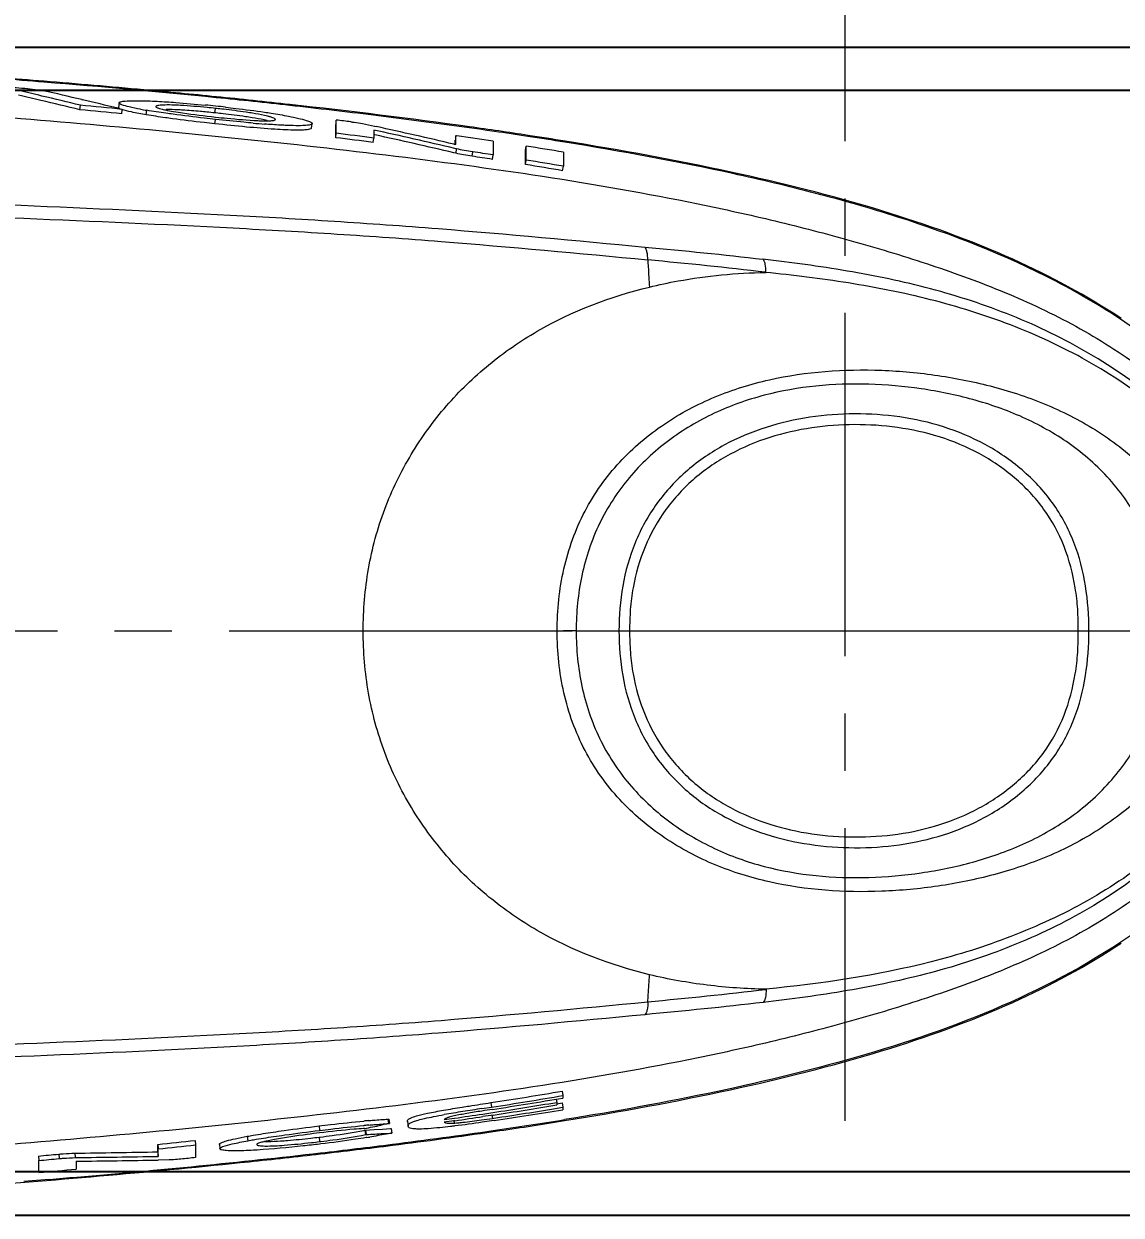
# Model space of a CAD drawing. Header units: millimetres. Extents: x 4086 to 8300, y 123 to 1549.
# Drawn here: x 7025.6 to 7086.5, y 587.5 to 653.6 of the extents above; entities that cross this region are included whole.
import ezdxf

# ---------------------------------------------------------------- set-up
doc = ezdxf.new("R2010")
doc.units = ezdxf.units.MM
doc.linetypes.add('CENTER2', pattern=[28.575, 19.05, -3.175, 3.175, -3.175])
doc.layers.add('中心线层', color=7, linetype='CENTER2', lineweight=0)
doc.layers.add('标注层', color=7, linetype='Continuous', lineweight=0)
doc.styles.add('思源黑', font='SourceHanSansCN-Normal.ttf')
doc.dimstyles.new('尺寸标注_1_4比例', dxfattribs={"dimtxt": 7, "dimasz": 6, "dimexe": 2, "dimexo": 1.5, "dimgap": 1, "dimtad": 1, "dimdec": 1, "dimlfac": 4, "dimdsep": 46, "dimtxsty": '思源黑', "dimcen": 0.09, "dimadec": 0, "dimazin": 0, "dimtp": 0.01, "dimtm": 0.01, "dimtfac": 1, "dimtdec": 1, "dimtofl": 0, "dimtmove": 0, "dimatfit": 3, "dimfxl": 1, "dimtolj": 1, "dimarcsym": 0})

# ---------------------------------------------------------------- blocks, each defined once
blk = doc.blocks.new('*D1332')
at = {"layer": 'Defpoints', "color": 0}
for p in [(6962.175, 649.876), (6962.175, 589.876), (7123.141, 589.876)]:
    blk.add_point(p, dxfattribs=at)
at = {"layer": '标注层', "color": 0, "lineweight": -2}
for p, q in [((6963.675, 649.876), (7125.141, 649.876)), ((7123.141, 643.876), (7123.141, 595.876)), ((6963.675, 589.876), (7125.141, 589.876))]:
    blk.add_line(p, q, dxfattribs=at)
at = {"layer": '标注层', "color": 0}
for points in [[(7124.141, 643.876), (7122.141, 643.876), (7123.141, 649.876)], [(7122.141, 595.876), (7124.141, 595.876), (7123.141, 589.876)]]:
    blk.add_solid(points, dxfattribs=at)
at = {"layer": '标注层', "color": 0, "insert": (7118.515, 619.876), "char_height": 7, "attachment_point": 5, "rotation": 90, "style": '思源黑'}
blk.add_mtext('\\A1;240', dxfattribs=at)
blk = doc.blocks.new('*D1333')
at = {"layer": 'Defpoints', "color": 0}
for p in [(6965.018, 652.262), (6964.983, 587.458), (7140.113, 587.458)]:
    blk.add_point(p, dxfattribs=at)
at = {"layer": '标注层', "color": 0, "lineweight": -2}
for p, q in [((6966.518, 652.262), (7142.113, 652.262)), ((7140.113, 646.262), (7140.113, 593.458)), ((6966.483, 587.458), (7142.113, 587.458))]:
    blk.add_line(p, q, dxfattribs=at)
at = {"layer": '标注层', "color": 0}
for points in [[(7141.113, 646.262), (7139.113, 646.262), (7140.113, 652.262)], [(7139.113, 593.458), (7141.113, 593.458), (7140.113, 587.458)]]:
    blk.add_solid(points, dxfattribs=at)
at = {"layer": '标注层', "color": 0, "insert": (7135.487, 619.86), "char_height": 7, "attachment_point": 5, "rotation": 90, "style": '思源黑'}
blk.add_mtext('\\A1;259.2', dxfattribs=at)

msp = doc.modelspace()

# ---------------------------------------------------------------- linework, layer by layer
at = {"layer": '中心线层'}
for p, q in [((7071.1752, 666.0868), (7071.1752, 592.6933)), ((6722.6752, 619.8762), (7107.6103, 619.8762))]:
    msp.add_line(p, q, dxfattribs=at)
at = {"layer": '标注层', "color": 7, "linetype": 'Continuous'}
for p, q in [((7026.4494, 649.5859), (7025.3417, 649.8455)), ((7026.62, 649.5455), (7026.4494, 649.5859)), ((7028.8266, 649.3463), (7028.86, 649.3384)), ((7030.8959, 649.1598), (7030.8719, 648.9114)), ((7030.8963, 649.1597), (7030.8976, 649.1668)), ((7028.7287, 648.7827), (7028.7522, 649.031)), ((7030.8252, 648.8663), (7030.8589, 648.8581)), ((7031.0474, 648.5577), (7031.0721, 648.806)), ((7032.4094, 648.5041), (7032.4345, 648.7523)), ((7032.9416, 648.9672), (7032.938, 648.9577)), ((7036.221, 648.6099), (7036.2473, 648.858)), ((7036.2727, 648.6045), (7036.221, 648.6099)), ((7036.2999, 648.8524), (7036.2473, 648.858)), ((7036.221, 648.004), (7036.2482, 648.2519)), ((7039.5724, 648.2404), (7039.5681, 648.2562)), ((7041.5823, 647.7634), (7041.6134, 648.0199)), ((7041.6122, 648.0145), (7041.6119, 648.011)), ((7041.6132, 648.0199), (7041.6122, 648.0145)), ((7042.9229, 647.234), (7042.9229, 647.9677)), ((7042.9539, 647.4815), (7042.953, 648.2152)), ((7044.4115, 648.0128), (7045.0729, 647.8697)), ((7045.0729, 647.8697), (7045.0941, 647.8651)), ((7045.0941, 647.8651), (7045.1661, 647.8494)), ((7042.9229, 647.234), (7042.9539, 647.4815)), ((7044.9956, 646.9686), (7045.028, 647.2159)), ((7045.0274, 647.6606), (7045.0278, 647.3638)), ((7045.0682, 647.3974), (7045.0278, 647.4063)), ((7045.0278, 647.3638), (7045.028, 647.2159)), ((7045.0895, 647.3927), (7045.0682, 647.3974)), ((7049.5441, 646.8591), (7049.5441, 647.1008)), ((7049.5789, 647.3477), (7049.6489, 647.3378)), ((7049.5796, 646.8508), (7049.5789, 647.3477)), ((7049.4697, 646.8766), (7049.4909, 646.8717)), ((7049.5967, 646.3668), (7049.4733, 646.396)), ((7049.4909, 646.8717), (7049.5796, 646.8508)), ((7049.6325, 646.6136), (7049.5298, 646.6379)), ((7049.5967, 646.3668), (7049.6325, 646.6136)), ((7050.4907, 646.2034), (7050.5274, 646.45)), ((7051.6532, 647.047), (7051.6543, 646.2799)), ((7053.4574, 646.5192), (7053.4959, 646.7655)), ((7053.4574, 645.7439), (7053.4574, 646.5192)), ((7053.497, 645.9901), (7053.4959, 646.7655)), ((7055.5559, 646.4344), (7055.5567, 645.9066)), ((7051.6165, 646.0334), (7051.6543, 646.2799)), ((7053.4574, 645.744), (7053.497, 645.9901)), ((7055.5567, 645.9066), (7055.5571, 645.6486)), ((7055.5152, 645.4028), (7055.5571, 645.6486)), ((7044.4457, 619.872), (7055.2156, 619.8736)), ((7055.2153, 619.8736), (7055.559, 619.8738)), ((7056.2691, 619.8739), (7055.559, 619.8735)), ((7056.2693, 619.8739), (7088.9963, 619.8791)), ((7055.4883, 594.3386), (7055.5303, 594.0929)), ((7051.5366, 593.6997), (7051.5744, 593.4532)), ((7055.1599, 593.8945), (7055.1896, 593.7167)), ((7055.1896, 593.7167), (7055.1896, 593.6195)), ((7055.1896, 593.6195), (7055.1896, 593.5707)), ((7055.2017, 593.6428), (7055.4883, 593.6903)), ((7055.4883, 593.6903), (7055.5292, 593.4444)), ((7055.5303, 594.0929), (7055.5303, 594.002)), ((7055.5303, 594.002), (7055.5303, 593.9563)), ((7051.0355, 593.3706), (7051.5744, 593.4533)), ((7051.0871, 593.0689), (7051.6474, 593.1532)), ((7051.5266, 592.9922), (7051.089, 592.9268)), ((7051.6685, 593.0136), (7051.5266, 592.9922)), ((7051.5936, 593.0039), (7051.62, 592.8275)), ((7055.2187, 593.3929), (7055.5293, 593.4444)), ((7055.5292, 593.4444), (7055.5292, 593.3528)), ((7055.5292, 593.3528), (7055.5292, 593.3069)), ((7041.9936, 592.4075), (7042.0241, 592.16)), ((7044.4652, 592.4281), (7044.509, 592.4322)), ((7044.5111, 592.2644), (7044.4658, 592.2617)), ((7044.5831, 592.1806), (7045.0515, 592.2068)), ((7045.0515, 592.2068), (7045.5234, 592.2337)), ((7045.8708, 592.5354), (7045.4415, 592.4491)), ((7045.5234, 592.2337), (7045.9701, 592.2595)), ((7045.8205, 592.7857), (7045.8678, 592.7886)), ((7045.8205, 592.7857), (7045.8535, 592.5385)), ((7045.8535, 592.5385), (7045.9007, 592.5414)), ((7045.8678, 592.7886), (7045.9007, 592.5414)), ((7045.9007, 592.5414), (7045.8708, 592.5354)), ((7045.9701, 592.2595), (7045.9989, 592.2612)), ((7045.9989, 592.2612), (7046.0312, 592.0139)), ((7046.899, 592.6278), (7046.9012, 592.6467)), ((7046.9012, 592.6467), (7046.9012, 592.6657)), ((7046.9012, 592.6657), (7046.9062, 592.6287)), ((7046.9012, 592.6467), (7046.9346, 592.3995)), ((7046.9062, 592.6287), (7046.9346, 592.4186)), ((7046.9323, 592.3805), (7046.9345, 592.3995)), ((7046.9346, 592.3995), (7046.9346, 592.4186)), ((7049.4754, 592.6917), (7048.9412, 592.6158)), ((7048.9414, 592.7566), (7049.5115, 592.838)), ((7049.4749, 592.6931), (7049.4929, 592.5665)), ((7049.5314, 592.6997), (7049.4754, 592.6917)), ((7049.5337, 592.4059), (7049.5033, 592.4022)), ((7051.7145, 592.7073), (7051.5733, 592.6862)), ((7051.62, 592.8275), (7051.695, 592.8388)), ((7035.1146, 591.6018), (7035.1412, 591.3538)), ((7038.0125, 591.8333), (7038.0405, 591.5854)), ((7041.9936, 591.7849), (7042.054, 591.7922)), ((7041.9936, 591.7849), (7042.0233, 591.5373)), ((7042.0233, 591.5373), (7042.0862, 591.5449)), ((7044.5367, 592.1714), (7044.5831, 592.1806)), ((7044.5367, 592.1714), (7044.5681, 591.9241)), ((7044.5681, 591.9241), (7044.6145, 591.9332)), ((7044.5831, 592.1806), (7044.6145, 591.9332)), ((7044.6506, 591.7646), (7044.6118, 591.7583)), ((7045.5555, 591.9863), (7046.0312, 592.0139)), ((7046.0312, 592.0139), (7045.9848, 592.0046)), ((7051.6531, 592.0928), (7052.0284, 592.1475)), ((7028.441, 590.8992), (7028.4645, 590.6508)), ((7033.0419, 591.3836), (7033.0675, 591.1354)), ((7033.0419, 590.9676), (7033.0419, 591.3835)), ((7033.0419, 590.9676), (7033.0669, 590.7194)), ((7033.0669, 590.7194), (7033.0675, 591.1354)), ((7035.1412, 591.3538), (7035.1401, 590.6514)), ((7036.4684, 591.3973), (7036.4955, 591.134)), ((7036.4963, 591.1441), (7036.4954, 591.1492)), ((7036.496, 591.134), (7036.4963, 591.1441)), ((7038.5397, 591.3747), (7038.5409, 591.37)), ((7042.1026, 591.4094), (7042.0231, 591.4)), ((7026.4212, 590.7401), (7026.4438, 590.4916)), ((7026.4426, 589.83), (7026.4438, 590.4916)), ((7027.547, 590.8436), (7027.5701, 590.5952)), ((7028.4645, 590.6508), (7028.5141, 590.6515)), ((7028.5168, 590.452), (7028.516, 590.0127)), ((7033.6822, 590.5245), (7033.07, 590.5149)), ((7027.0216, 589.4446), (7025.6113, 589.3314))]:
    msp.add_line(p, q, dxfattribs=at)
for centre, radius, start, end in [((6981.0407, 84.1765), 567.9806, 85.386081, 85.879847), ((6981.432, 87.2005), 564.9828, 85.400907, 85.897565), ((6986.0984, 144.6441), 507.35, 84.77881, 85.406036), ((6964.0127, 375.4249), 281.485, 76.687787, 77.134084), ((6987.7273, 164.8336), 487.047, 84.277079, 85.40688), ((6990.1895, 189.3672), 462.4402, 84.277797, 84.779336), ((6963.1101, 381.7742), 274.953, 76.657254, 76.923107), ((6959.4184, 366.2843), 290.8767, 76.214908, 76.653823), ((6959.3987, 366.2429), 291.1684, 76.220237, 76.651864), ((6959.8393, 357.7288), 299.6665, 76.29736, 76.683791), ((7027.3612, 564.4595), 84.9941, 83.99891, 84.379326), ((6995.0315, 239.1496), 412.3732, 83.687472, 84.25723), ((6994.4117, 231.3167), 420.2788, 83.72098, 84.280332), ((6976.7223, 100.5773), 550.6667, 84.338373, 84.580767), ((6976.7228, 100.5821), 550.9113, 84.338371, 84.580768), ((7037.1734, 676.5501), 28.1989, 259.602713, 260.32535), ((7030.1732, 591.55), 57.3796, 83.949759, 84.411355), ((7030.1929, 591.7398), 57.4381, 83.94938, 84.410682), ((7027.2611, 563.4239), 86.0346, 83.626771, 84.004728), ((7030.3059, 592.6398), 56.2819, 83.511635, 83.91426), ((7030.3267, 592.8395), 56.3305, 83.51148, 83.913009), ((6998.8742, 273.815), 377.4954, 82.978791, 83.688663), ((7006.3184, 333.3503), 317.4966, 81.77598, 82.998813), ((7043.5095, 706.5161), 58.7014, 264.939347, 265.57154), ((6996.9478, 269.3186), 381.6794, 82.953906, 83.077105), ((6986.1193, 376.6242), 277.5782, 76.807367, 77.718113), ((6996.4305, 275.9423), 374.1912, 82.54273, 82.862687), ((6996.4316, 275.9511), 374.4317, 82.542718, 82.862683), ((6987.67, 384.7402), 269.1041, 76.710409, 77.693454), ((6987.7762, 385.1862), 268.3972, 76.710457, 77.670167), ((7009.6628, 364.6293), 285.5223, 81.543115, 81.949523), ((7013.8011, 385.8392), 264.4772, 81.349962, 81.7538), ((7017.4469, 409.7816), 240.2588, 80.853216, 81.350771), ((7017.6195, 411.3541), 238.7356, 80.83275, 81.333518), ((7011.0232, 380.9069), 268.4655, 81.295077, 81.538298), ((7017.6214, 416.9844), 232.5647, 80.612344, 81.126367), ((7011.0229, 380.9067), 268.2164, 81.295036, 81.538256), ((7018.7159, 429.8403), 218.6809, 80.312279, 80.858785), ((7018.7184, 429.8551), 218.9153, 80.312251, 80.858797), ((7016.0302, 825.8523), 234.8522, 278.695681, 279.672281), ((7016.0322, 825.8292), 235.0783, 278.696072, 279.67279), ((7017.2976, 819.0767), 228.3438, 278.645063, 279.638651), ((7015.3877, 832.5116), 242.0893, 278.614074, 279.462992), ((7016.4725, 826.8476), 236.4679, 278.559737, 279.423468), ((7059.3789, 532.9151), 61.0178, 99.359702, 99.84688), ((7065.2209, 497.6728), 96.741, 99.066131, 99.379041), ((7008.7855, 876.2391), 286.3124, 278.177671, 278.496342), ((7009.3692, 873.5959), 283.7529, 278.136948, 278.45479), ((7076.92, 424.2433), 171.0967, 98.70146, 99.060227), ((7069.3268, 477.0301), 117.6372, 98.656774, 98.951989), ((7015.1084, 836.9583), 246.846, 278.523575, 279.35152), ((7016.5607, 828.7834), 238.6792, 278.469604, 279.396552), ((7049.7564, 535.8196), 57.1045, 95.054383, 95.297448), ((7049.8034, 535.4281), 57.2494, 95.056255, 95.306286), ((6985.5988, 891.4775), 304.9576, 281.138554, 281.316771), ((7042.6044, 652.8933), 60.7386, 277.951673, 278.536037), ((7015.5683, 841.4995), 251.9458, 278.234732, 279.145332), ((7015.8829, 839.0533), 249.5375, 278.328577, 279.164445), ((6980.4678, 1100.5479), 511.8715, 275.895223, 276.128509), ((7034.5877, 653.4747), 62.1327, 276.425306, 276.845589), ((7034.6084, 653.2993), 62.2055, 276.425924, 276.845926), ((7040.6213, 612.2584), 20.465, 280.893121, 281.029885), ((7037.1655, 637.6785), 46.5201, 279.259128, 279.467367), ((7006.9486, 901.1796), 312.2451, 277.196632, 278.231592), ((7007.8651, 895.1374), 306.1918, 277.168497, 278.221956), ((7010.6439, 1942.6308), 1351.8488, 270.754323, 270.9493438), ((6991.6553, 1030.8154), 442.7837, 274.780248, 276.538954), ((6980.4673, 1100.5523), 512.1253, 275.89523, 276.128514), ((6999.9989, 955.5605), 367.0683, 276.582742, 277.209489), ((6999.9839, 957.9607), 369.5076, 276.542331, 277.165402), ((6985.0775, 1102.8165), 515.1303, 274.164602, 275.909005), ((6975.7249, 1148.059), 559.62, 275.197585, 275.313337), ((6975.7252, 1148.0554), 559.8659, 275.197584, 275.313337), ((7010.6434, 1940.8913), 1350.3581, 270.7582759, 270.9514736), ((7011.5335, 1984.9937), 1394.6451, 270.6977367, 270.8848117), ((6995.3428, 998.5989), 410.4099, 275.981377, 276.53964), ((6978.9941, 1139.9851), 552.1974, 274.929314, 275.145284), ((6983.3059, 1125.2577), 537.5935, 274.664296, 274.828211)]:
    msp.add_arc(centre, radius, start, end, dxfattribs=at)
for points, knots in [([(6966.1703, 650.3102), (6972.1066, 650.4605), (6983.9724, 650.4539), (7001.7219, 649.9002), (7016.4551, 649.0262), (7028.1869, 648.0958), (7036.9548, 647.2771), (7045.698, 646.3143), (7054.4036, 645.1502), (7061.607, 643.9008), (7067.3059, 642.6419), (7071.5365, 641.547), (7075.7157, 640.2882), (7079.825, 638.8111), (7083.7991, 636.9786), (7087.5274, 634.6675), (7090.9075, 631.836), (7093.7304, 628.4056), (7095.3572, 625.0277), (7096.0235, 622.1212), (7096.1311, 620.6273), (7096.1299, 619.881)], [0, 0, 0, 0, 0.1262068, 0.2521002, 0.3773816, 0.4398398, 0.5022154, 0.5645305, 0.6267737, 0.688861, 0.7198387, 0.7507905, 0.7817158, 0.8125741, 0.8435309, 0.8745478, 0.9055332, 0.9368415, 0.9683125, 0.9841393, 1, 1, 1, 1]), ([(7025.6616, 649.9731), (7025.8559, 649.9567), (7026.1992, 649.9161), (7026.5439, 649.8766), (7026.691, 649.8429)], [0, 0, 0, 0, 0.5637079, 1, 1, 1, 1]), ([(7031.0472, 649.0574), (7031.0073, 649.0724), (7030.9545, 649.0915), (7030.894, 649.14), (7030.8959, 649.1598)], [0, 0, 0, 0, 0.6823109, 1, 1, 1, 1]), ([(7030.8975, 649.173), (7030.8987, 649.1858), (7030.9307, 649.2133), (7031.0446, 649.2459), (7031.2928, 649.275), (7031.6991, 649.2879), (7032.023, 649.2865), (7032.2089, 649.2833)], [0, 0, 0, 0, 0.028914, 0.0815881, 0.2729965, 0.5818676, 1, 1, 1, 1]), ([(7032.0843, 648.8143), (7031.8722, 648.8533), (7031.5242, 648.9231), (7031.178, 649.0084), (7031.0472, 649.0574)], [0, 0, 0, 0, 0.6070144, 1, 1, 1, 1]), ([(7032.2089, 649.2833), (7032.3069, 649.2812), (7032.7487, 649.2684), (7033.1902, 649.2448), (7033.5335, 649.2229)], [0, 0, 0, 0, 0.2218425, 1, 1, 1, 1]), ([(7033.3307, 649.0442), (7033.2339, 649.0405), (7033.1089, 649.0323), (7032.9814, 649.0027), (7032.945, 648.9795), (7032.9416, 648.9672)], [0, 0, 0, 0, 0.7192033, 0.9052549, 1, 1, 1, 1]), ([(7035.7872, 648.9049), (7035.2959, 648.9529), (7034.4786, 649.0199), (7033.6573, 649.0569), (7033.3307, 649.0442)], [0, 0, 0, 0, 0.6016702, 1, 1, 1, 1]), ([(7033.5335, 649.2229), (7033.7042, 649.2121), (7034.4224, 649.1624), (7035.1395, 649.0987), (7035.6857, 649.045)], [0, 0, 0, 0, 0.2376433, 1, 1, 1, 1]), ([(7053.5928, 647.364), (7052.5122, 647.5287), (7048.1166, 648.1693), (7043.7065, 648.7078), (7040.3777, 649.0742)], [0, 0, 0, 0, 0.2460832, 1, 1, 1, 1]), ([(7030.9849, 648.8242), (7030.9547, 648.8369), (7030.9125, 648.8539), (7030.8703, 648.8952), (7030.8719, 648.9114)], [0, 0, 0, 0, 0.6682816, 1, 1, 1, 1]), ([(7032.4094, 648.5041), (7032.1327, 648.5513), (7031.679, 648.6361), (7031.2266, 648.7379), (7031.0553, 648.7975)], [0, 0, 0, 0, 0.6075332, 1, 1, 1, 1]), ([(7033.8591, 648.2884), (7033.7281, 648.3062), (7033.2441, 648.3732), (7032.761, 648.4459), (7032.4094, 648.5041)], [0, 0, 0, 0, 0.2705981, 1, 1, 1, 1]), ([(7033.8913, 648.5357), (7033.7597, 648.5535), (7033.2734, 648.6208), (7032.7878, 648.6938), (7032.4345, 648.7523)], [0, 0, 0, 0, 0.2706453, 1, 1, 1, 1]), ([(7032.9378, 648.9577), (7032.9366, 648.9459), (7032.969, 648.9158), (7033.0001, 648.9036), (7033.0227, 648.8943)], [0, 0, 0, 0, 0.3259392, 1, 1, 1, 1]), ([(7033.0227, 648.8943), (7033.0421, 648.8863), (7033.1504, 648.8476), (7033.2624, 648.8206), (7033.354, 648.7995)], [0, 0, 0, 0, 0.1821478, 1, 1, 1, 1]), ([(7033.354, 648.7995), (7033.3951, 648.79), (7033.5854, 648.7483), (7033.7769, 648.7125), (7033.9272, 648.686)], [0, 0, 0, 0, 0.2165798, 1, 1, 1, 1]), ([(7034.4251, 648.7663), (7034.3365, 648.7718), (7034.0331, 648.7887), (7033.7292, 648.8001), (7033.5141, 648.7998)], [0, 0, 0, 0, 0.2919413, 1, 1, 1, 1]), ([(7036.2482, 648.2519), (7036.046, 648.2736), (7035.2595, 648.3606), (7034.474, 648.4568), (7033.8913, 648.5357)], [0, 0, 0, 0, 0.2569673, 1, 1, 1, 1]), ([(7033.9272, 648.686), (7034.0927, 648.658), (7034.8638, 648.5377), (7035.6389, 648.4442), (7036.248, 648.3797)], [0, 0, 0, 0, 0.2151405, 1, 1, 1, 1]), ([(7035.7612, 648.6568), (7035.6434, 648.6683), (7035.1985, 648.7103), (7034.753, 648.7462), (7034.4251, 648.7663)], [0, 0, 0, 0, 0.2648208, 1, 1, 1, 1]), ([(7036.248, 648.3797), (7036.4624, 648.3558), (7037.2423, 648.2739), (7038.0241, 648.207), (7038.592, 648.1812)], [0, 0, 0, 0, 0.2751309, 1, 1, 1, 1]), ([(7038.2843, 648.343), (7038.1626, 648.363), (7037.6245, 648.4462), (7037.0842, 648.5135), (7036.6658, 648.5611)], [0, 0, 0, 0, 0.2265717, 1, 1, 1, 1]), ([(7038.3115, 648.591), (7038.1897, 648.6109), (7037.6514, 648.6942), (7037.1108, 648.7615), (7036.6923, 648.8092)], [0, 0, 0, 0, 0.2265898, 1, 1, 1, 1]), ([(7036.8113, 648.9267), (7036.9977, 648.9059), (7037.7188, 648.8228), (7038.4388, 648.7292), (7038.9713, 648.6503)], [0, 0, 0, 0, 0.2583917, 1, 1, 1, 1]), ([(7039.1391, 648.4288), (7039.085, 648.4423), (7038.811, 648.5056), (7038.5339, 648.5546), (7038.3115, 648.591)], [0, 0, 0, 0, 0.1984402, 1, 1, 1, 1]), ([(7038.9713, 648.6503), (7039.0937, 648.6322), (7039.5389, 648.5642), (7039.9831, 648.4892), (7040.3038, 648.4269)], [0, 0, 0, 0, 0.2746666, 1, 1, 1, 1]), ([(7039.5681, 648.2562), (7039.5616, 648.2741), (7039.5146, 648.3061), (7039.4278, 648.3447), (7039.2962, 648.3879), (7039.1958, 648.4147), (7039.1391, 648.4288)], [0, 0, 0, 0, 0.1220348, 0.3323382, 0.625571, 1, 1, 1, 1]), ([(7040.3038, 648.4269), (7040.4921, 648.3897), (7040.8215, 648.3198), (7041.2325, 648.2159), (7041.4799, 648.1296), (7041.5893, 648.0692), (7041.615, 648.0334), (7041.6134, 648.0199)], [0, 0, 0, 0, 0.4139332, 0.7249468, 0.9178755, 0.9707115, 1, 1, 1, 1]), ([(7036.221, 648.004), (7036.0184, 648.0257), (7035.2302, 648.1129), (7034.4429, 648.2093), (7033.8591, 648.2884)], [0, 0, 0, 0, 0.2570149, 1, 1, 1, 1]), ([(7041.4113, 647.6871), (7041.3203, 647.6715), (7041.0928, 647.6544), (7040.4686, 647.6467), (7039.41, 647.7018), (7037.9073, 647.8259), (7036.8017, 647.9404), (7036.221, 648.004)], [0, 0, 0, 0, 0.0532381, 0.131078, 0.3596921, 0.6634255, 1, 1, 1, 1]), ([(7038.3314, 648.0435), (7038.1626, 648.0584), (7037.4676, 648.1224), (7036.7734, 648.1944), (7036.2482, 648.2519)], [0, 0, 0, 0, 0.2428787, 1, 1, 1, 1]), ([(7039.1112, 648.181), (7039.0571, 648.1944), (7038.7834, 648.2577), (7038.5065, 648.3066), (7038.2843, 648.343)], [0, 0, 0, 0, 0.1984277, 1, 1, 1, 1]), ([(7038.592, 648.1812), (7038.645, 648.1792), (7038.8318, 648.1728), (7039.0188, 648.1698), (7039.1526, 648.1719)], [0, 0, 0, 0, 0.283959, 1, 1, 1, 1]), ([(7040.1108, 647.918), (7040.0246, 647.9219), (7039.6463, 647.9412), (7039.2684, 647.9674), (7038.9769, 647.99)], [0, 0, 0, 0, 0.2278962, 1, 1, 1, 1]), ([(7039.1526, 648.1719), (7039.1885, 648.1725), (7039.3005, 648.1758), (7039.4133, 648.1817), (7039.4882, 648.197)], [0, 0, 0, 0, 0.3192614, 1, 1, 1, 1]), ([(7039.4882, 648.197), (7039.5094, 648.2014), (7039.5396, 648.2072), (7039.5716, 648.2294), (7039.5728, 648.2404)], [0, 0, 0, 0, 0.6627434, 1, 1, 1, 1]), ([(7040.5686, 647.9023), (7040.5329, 647.9031), (7040.3803, 647.9068), (7040.2277, 647.9126), (7040.1108, 647.918)], [0, 0, 0, 0, 0.2333821, 1, 1, 1, 1]), ([(7041.441, 647.9347), (7041.3275, 647.9153), (7041.0357, 647.8982), (7040.7447, 647.8987), (7040.5686, 647.9023)], [0, 0, 0, 0, 0.3953176, 1, 1, 1, 1]), ([(7041.5823, 647.7634), (7041.5798, 647.7425), (7041.5119, 647.7036), (7041.4538, 647.6943), (7041.4113, 647.6871)], [0, 0, 0, 0, 0.3283831, 1, 1, 1, 1]), ([(7041.612, 648.011), (7041.6095, 647.9901), (7041.5416, 647.9512), (7041.4835, 647.942), (7041.441, 647.9347)], [0, 0, 0, 0, 0.3283578, 1, 1, 1, 1]), ([(7043.7676, 648.1154), (7043.8286, 648.1079), (7044.0439, 648.0788), (7044.2591, 648.0459), (7044.4115, 648.0128)], [0, 0, 0, 0, 0.2825372, 1, 1, 1, 1]), ([(7050.5274, 646.45), (7050.3683, 646.4737), (7050.0696, 646.5261), (7049.771, 646.5803), (7049.6325, 646.6136)], [0, 0, 0, 0, 0.5304668, 1, 1, 1, 1]), ([(7090.6613, 633.8867), (7089.511, 634.9678), (7087.0143, 636.9259), (7081.5688, 640.1465), (7075.6466, 642.4472), (7069.5745, 644.1806), (7063.4237, 645.6363), (7058.7583, 646.483), (7055.6395, 646.9853)], [0, 0, 0, 0, 0.1249666, 0.2499767, 0.4998304, 0.6248775, 0.7499251, 1, 1, 1, 1]), ([(7086.5129, 637.2018), (7084.6069, 638.4652), (7080.2891, 640.7761), (7072.9741, 643.3969), (7064.6364, 645.4715), (7058.7314, 646.5437), (7055.6541, 647.0405)], [0, 0, 0, 0, 0.2103803, 0.4481119, 0.7132228, 1, 1, 1, 1]), ([(7050.4907, 646.2034), (7050.3317, 646.227), (7050.0333, 646.2794), (7049.735, 646.3336), (7049.5967, 646.3668)], [0, 0, 0, 0, 0.5304704, 1, 1, 1, 1]), ([(6966.1702, 645.437), (6970.1779, 645.4552), (6978.1698, 645.338), (6990.1106, 644.9306), (7001.9673, 644.4381), (7013.7395, 643.9524), (7025.4309, 643.4979), (7035.1246, 643.0613), (7042.8425, 642.6167), (7050.5164, 642.0664), (7056.2552, 641.5329), (7060.0748, 641.1679)], [0, 0, 0, 0, 0.1278746, 0.2549812, 0.3812124, 0.5065122, 0.6309148, 0.7545325, 0.8161144, 0.8775729, 1, 1, 1, 1]), ([(6966.2796, 644.6236), (6970.2859, 644.651), (6978.2784, 644.5511), (6990.2238, 644.168), (7002.0911, 643.6949), (7013.8756, 643.2232), (7025.578, 642.7779), (7035.2783, 642.3462), (7042.9984, 641.9041), (7050.6752, 641.3578), (7056.4162, 640.821), (7060.2385, 640.4546)], [0, 0, 0, 0, 0.1277595, 0.254853, 0.3811279, 0.5065012, 0.6309588, 0.7545832, 0.8161381, 0.8775497, 1, 1, 1, 1]), ([(7060.2385, 640.4546), (7060.2391, 640.605), (7060.2257, 640.8149), (7060.1536, 641.0525), (7060.1038, 641.1392), (7060.0748, 641.1679)], [0, 0, 0, 0, 0.6067763, 0.835771, 1, 1, 1, 1]), ([(7060.2385, 640.4546), (7060.2466, 640.3245), (7060.2778, 639.8228), (7060.3087, 639.321), (7060.3314, 638.9493)], [0, 0, 0, 0, 0.2591685, 1, 1, 1, 1]), ([(7095.4715, 619.8801), (7095.4713, 620.7146), (7095.3068, 622.3841), (7094.5975, 624.7849), (7093.4987, 627.0147), (7092.0946, 629.0409), (7090.4745, 630.874), (7088.1017, 633.0686), (7084.7977, 635.3732), (7080.4798, 637.46), (7075.9511, 638.9322), (7071.3139, 639.8904), (7068.1937, 640.3099), (7066.6325, 640.492)], [0, 0, 0, 0, 0.0648919, 0.1295009, 0.1936911, 0.2573711, 0.3206599, 0.3835832, 0.5083931, 0.6322449, 0.7552648, 0.8777611, 1, 1, 1, 1]), ([(7066.7988, 639.7609), (7066.8025, 639.9163), (7066.7927, 640.1336), (7066.7182, 640.3777), (7066.6641, 640.4655), (7066.6325, 640.492)], [0, 0, 0, 0, 0.6093434, 0.8382418, 1, 1, 1, 1]), ([(7060.3314, 638.9493), (7060.8566, 639.0769), (7062.1821, 639.3582), (7064.3361, 639.6487), (7065.9656, 639.7466), (7066.7826, 639.7628)], [0, 0, 0, 0, 0.248943, 0.6236461, 1, 1, 1, 1]), ([(7095.2841, 619.8802), (7095.2836, 620.7019), (7095.1202, 622.3455), (7094.4142, 624.706), (7093.3201, 626.8915), (7091.9239, 628.8692), (7090.3129, 630.648), (7087.9571, 632.7643), (7084.6802, 634.9638), (7080.4138, 636.9364), (7075.9509, 638.3291), (7071.3805, 639.2268), (7068.3038, 639.6085), (7066.7628, 639.7617)], [0, 0, 0, 0, 0.0650632, 0.1298028, 0.1940462, 0.2577149, 0.3209156, 0.3836832, 0.5081093, 0.6316768, 0.7546565, 0.8773813, 1, 1, 1, 1]), ([(7044.4457, 619.8719), (7044.4454, 621.0249), (7044.6366, 623.3252), (7045.5364, 626.6453), (7047.0211, 629.699), (7048.9887, 632.4019), (7051.3587, 634.7053), (7055.0038, 637.2189), (7058.1626, 638.423), (7060.3313, 638.9493)], [0, 0, 0, 0, 0.1289558, 0.2566452, 0.3825736, 0.5065824, 0.6287552, 0.7503906, 1, 1, 1, 1]), ([(7055.2153, 619.8736), (7055.2137, 621.025), (7055.4423, 623.3248), (7056.6077, 626.5604), (7058.5638, 629.3111), (7061.0797, 631.4359), (7063.9318, 632.9436), (7067.9655, 634.1929), (7072.1949, 634.4802), (7076.3583, 634.0945), (7079.4505, 633.4719), (7082.4642, 632.469), (7085.3215, 630.99), (7087.8923, 628.9651), (7090.0345, 626.3976), (7091.5273, 623.3195), (7091.8922, 621.0276), (7091.8925, 619.8795)], [0, 0, 0, 0, 0.0663048, 0.1318044, 0.1957778, 0.2583477, 0.3197421, 0.3803117, 0.5004174, 0.5605802, 0.6209234, 0.6816283, 0.7429288, 0.8052436, 0.86885, 0.9338832, 1, 1, 1, 1]), ([(7088.9963, 619.8791), (7088.9962, 620.9045), (7088.7707, 622.9578), (7087.707, 625.8519), (7085.9597, 628.3578), (7083.693, 630.3466), (7081.0885, 631.7953), (7078.3005, 632.7677), (7075.4217, 633.358), (7071.5373, 633.6982), (7067.5901, 633.3482), (7063.8855, 632.0293), (7061.3192, 630.5035), (7059.1129, 628.4414), (7057.4421, 625.8787), (7056.463, 622.9537), (7056.2681, 620.8997), (7056.2691, 619.8739)], [0, 0, 0, 0, 0.0643744, 0.1283446, 0.1915804, 0.2541146, 0.3160176, 0.3775246, 0.4388092, 0.5000041, 0.6221287, 0.6835924, 0.7455941, 0.8082508, 0.8715582, 0.935597, 1, 1, 1, 1]), ([(7084.7222, 619.8784), (7084.7212, 620.7099), (7084.6066, 622.3767), (7083.9849, 624.8109), (7082.7922, 627.0341), (7081.068, 628.8689), (7078.9961, 630.2898), (7076.6798, 631.261), (7074.2305, 631.8017), (7071.7295, 631.9669), (7069.2288, 631.7855), (7066.7819, 631.2305), (7064.4626, 630.2645), (7062.3814, 628.849), (7060.6678, 627.0006), (7059.4492, 624.7942), (7058.7692, 622.374), (7058.641, 620.7059), (7058.6407, 619.8743)], [0, 0, 0, 0, 0.062466, 0.1249386, 0.1873323, 0.2497951, 0.3122474, 0.3747351, 0.4372663, 0.4998242, 0.5623948, 0.6249756, 0.6874959, 0.7500337, 0.8125896, 0.8750601, 0.9375318, 1, 1, 1, 1]), ([(7084.1346, 619.8783), (7084.1347, 619.9748), (7084.1276, 620.1717), (7084.1212, 620.5699), (7084.0975, 621.2704), (7083.9353, 622.6554), (7083.4346, 624.587), (7082.2922, 626.6963), (7080.6451, 628.4333), (7078.6682, 629.7804), (7076.4555, 630.7001), (7074.1138, 631.2129), (7070.9341, 631.4211), (7067.7283, 630.9727), (7064.7833, 629.7486), (7062.7991, 628.4092), (7061.1675, 626.658), (7060.0005, 624.5665), (7059.4555, 622.6467), (7059.2726, 621.265), (7059.243, 620.4691), (7059.2297, 620.0713), (7059.2298, 619.8743)], [0, 0, 0, 0, 0.0076053, 0.0155239, 0.0313916, 0.0628235, 0.1252917, 0.1874541, 0.2497123, 0.3121536, 0.3746909, 0.437399, 0.5002022, 0.6253541, 0.6879142, 0.7503099, 0.8125675, 0.8748189, 0.9372499, 0.9686359, 0.9844719, 1, 1, 1, 1]), ([(7096.1299, 619.8795), (7096.1321, 618.3926), (7095.6891, 615.4028), (7094.0505, 612.0251), (7092.316, 609.6256), (7090.8349, 607.9865), (7089.2133, 606.5057), (7086.9133, 604.7046), (7083.8064, 602.7741), (7079.8307, 600.9461), (7075.7244, 599.4666), (7071.5454, 598.205), (7067.3146, 597.1103), (7061.6163, 595.8484), (7054.4131, 594.5971), (7045.7078, 593.4301), (7036.9647, 592.4644), (7028.197, 591.6429), (7016.4653, 590.7087), (7001.7321, 589.83), (6983.9825, 589.2705), (6972.1165, 589.2601), (6966.18, 589.4086)], [0, 0, 0, 0, 0.0316007, 0.0630576, 0.0788, 0.0944439, 0.1099152, 0.1254188, 0.1564848, 0.1873854, 0.2182564, 0.2491835, 0.280136, 0.311115, 0.3732044, 0.4354491, 0.4977669, 0.5601447, 0.6226049, 0.7478907, 0.8737888, 1, 1, 1, 1]), ([(7060.3375, 600.7996), (7058.1686, 601.3253), (7055.0094, 602.5284), (7051.3634, 605.0408), (7048.9927, 607.3435), (7047.0242, 610.0457), (7045.5386, 613.0989), (7044.6377, 616.4187), (7044.4457, 618.719), (7044.4457, 619.872)], [0, 0, 0, 0, 0.2496094, 0.3712448, 0.4934176, 0.6174264, 0.7433548, 0.8710442, 1, 1, 1, 1]), ([(7091.8925, 619.8797), (7091.8926, 618.7315), (7091.5284, 616.4395), (7090.0366, 613.3609), (7087.8953, 610.7927), (7085.3251, 608.767), (7082.4683, 607.2871), (7079.4549, 606.2832), (7076.3629, 605.6596), (7072.1996, 605.2725), (7067.9701, 605.5585), (7063.936, 606.8065), (7061.0834, 608.3133), (7058.5668, 610.4373), (7056.6099, 613.1873), (7055.4434, 616.4226), (7055.2141, 618.7223), (7055.2153, 619.8737)], [0, 0, 0, 0, 0.0661168, 0.13115, 0.1947564, 0.2570712, 0.3183717, 0.3790766, 0.4394199, 0.4995827, 0.6196883, 0.6802579, 0.7416523, 0.8042222, 0.8681956, 0.9336952, 1, 1, 1, 1]), ([(7056.2691, 619.8738), (7056.2684, 618.8479), (7056.464, 616.794), (7057.4441, 613.8693), (7059.1157, 611.3072), (7061.3226, 609.2457), (7063.8894, 607.7208), (7067.5944, 606.4031), (7071.5417, 606.0544), (7075.426, 606.3958), (7078.3047, 606.9871), (7081.0924, 607.9603), (7083.6964, 609.4099), (7085.9624, 611.3994), (7087.7089, 613.9059), (7088.7717, 616.8003), (7088.9965, 618.8537), (7088.9963, 619.8791)], [0, 0, 0, 0, 0.064403, 0.1284418, 0.1917492, 0.2544059, 0.3164077, 0.3778713, 0.4999959, 0.5611908, 0.6224754, 0.6839824, 0.7458854, 0.8084196, 0.8716554, 0.9356256, 1, 1, 1, 1]), ([(7058.6407, 619.8743), (7058.6413, 619.0428), (7058.77, 617.3754), (7059.4499, 614.9564), (7060.6678, 612.7528), (7062.3778, 610.9047), (7064.4573, 609.4915), (7066.7736, 608.5233), (7069.2185, 607.9697), (7071.7171, 607.7854), (7074.2183, 607.9503), (7076.6706, 608.4872), (7078.9884, 609.4623), (7081.0672, 610.8785), (7082.7884, 612.7206), (7083.9876, 614.9424), (7084.6067, 617.3797), (7084.721, 619.0466), (7084.7222, 619.8784)], [0, 0, 0, 0, 0.0624598, 0.1248925, 0.1873211, 0.2497609, 0.3122599, 0.374735, 0.4372503, 0.4997695, 0.56231, 0.6249286, 0.6874827, 0.7500243, 0.8125298, 0.8750377, 0.9375206, 1, 1, 1, 1]), ([(7059.2298, 619.8743), (7059.2298, 619.6773), (7059.2432, 619.2795), (7059.2731, 618.4837), (7059.4563, 617.102), (7060.002, 615.1823), (7061.1697, 613.0911), (7062.802, 611.3404), (7064.7869, 610.0015), (7067.7326, 608.7784), (7070.9387, 608.3312), (7074.1184, 608.5406), (7076.4597, 609.0543), (7078.6719, 609.9746), (7080.648, 611.3224), (7082.2945, 613.0598), (7083.4361, 615.1694), (7083.9363, 617.1012), (7084.098, 618.4862), (7084.1215, 619.1867), (7084.1277, 619.5849), (7084.1347, 619.7818), (7084.1347, 619.8783)], [0, 0, 0, 0, 0.0155283, 0.0313642, 0.0627504, 0.1251822, 0.1874355, 0.249697, 0.3120979, 0.3746637, 0.4998244, 0.5626265, 0.6253293, 0.6878595, 0.7502954, 0.812549, 0.874709, 0.9371765, 0.9686083, 0.9844757, 0.9923949, 1, 1, 1, 1]), ([(7095.4709, 619.8795), (7095.4705, 619.045), (7095.308, 617.3749), (7094.5982, 614.9739), (7093.5004, 612.7436), (7092.0965, 610.7172), (7090.4774, 608.883), (7088.1057, 606.6873), (7084.8009, 604.3843), (7080.4851, 602.2942), (7075.9563, 600.823), (7071.3203, 599.8614), (7068.2003, 599.4421), (7066.6393, 599.259)], [0, 0, 0, 0, 0.0649003, 0.129531, 0.1937053, 0.2573961, 0.3206909, 0.3836207, 0.5084104, 0.6322691, 0.7552792, 0.8777689, 1, 1, 1, 1]), ([(7095.2841, 619.8801), (7095.2843, 619.0591), (7095.1212, 617.4165), (7094.4173, 615.0575), (7093.3249, 612.8733), (7091.9316, 610.8962), (7090.3234, 609.1175), (7087.9709, 607.0022), (7084.7002, 604.8007), (7080.4391, 602.8285), (7074.505, 600.9671), (7069.8814, 600.3124), (7066.8046, 599.9898)], [0, 0, 0, 0, 0.0650816, 0.1298533, 0.1941021, 0.2577925, 0.321008, 0.3837901, 0.5082129, 0.6317904, 0.7547776, 1, 1, 1, 1]), ([(7087.8074, 603.5146), (7085.5049, 601.8366), (7080.4707, 599.0522), (7072.3727, 596.2389), (7064.0474, 594.2214), (7058.4293, 593.2106), (7055.6124, 592.7564)], [0, 0, 0, 0, 0.2497586, 0.4997701, 0.7498697, 1, 1, 1, 1]), ([(7055.6264, 592.701), (7058.7072, 593.1989), (7064.6189, 594.2732), (7072.9661, 596.3512), (7080.2889, 598.9759), (7084.6109, 601.2902), (7086.5184, 602.5556)], [0, 0, 0, 0, 0.2867863, 0.551912, 0.7896437, 1, 1, 1, 1]), ([(7060.2451, 599.2944), (7060.2532, 599.4245), (7060.2843, 599.9263), (7060.3152, 600.428), (7060.3377, 600.7996)], [0, 0, 0, 0, 0.25944, 1, 1, 1, 1]), ([(7066.7948, 599.9888), (7065.7055, 600.0103), (7063.5345, 600.1636), (7061.3893, 600.5415), (7060.3375, 600.7997)], [0, 0, 0, 0, 0.5014888, 1, 1, 1, 1]), ([(7066.8046, 599.9898), (7066.8084, 599.8347), (7066.7988, 599.6176), (7066.725, 599.3736), (7066.6712, 599.2856), (7066.6397, 599.259)], [0, 0, 0, 0, 0.6092179, 0.838237, 1, 1, 1, 1]), ([(6966.2876, 595.0952), (6970.2938, 595.0688), (6978.2862, 595.1715), (6990.2314, 595.5588), (7002.0986, 596.0352), (7013.883, 596.5109), (7025.5853, 596.9598), (7035.2854, 597.3948), (7043.0055, 597.8393), (7050.682, 598.3887), (7056.4232, 598.9244), (7060.2451, 599.2944)], [0, 0, 0, 0, 0.1277586, 0.2548492, 0.381127, 0.5065004, 0.6309578, 0.7545825, 0.8161374, 0.8775494, 1, 1, 1, 1]), ([(7060.2451, 599.2944), (7060.2457, 599.1453), (7060.2326, 598.9363), (7060.1613, 598.6986), (7060.1112, 598.6102), (7060.0817, 598.581)], [0, 0, 0, 0, 0.6010532, 0.8325173, 1, 1, 1, 1]), ([(7060.0817, 598.581), (7056.2622, 598.2148), (7050.5235, 597.6794), (7042.8498, 597.1267), (7035.1321, 596.6796), (7025.4385, 596.2398), (7013.7472, 595.7816), (7001.9752, 595.2921), (6990.1186, 594.7959), (6978.178, 594.3846), (6970.1861, 594.2648), (6966.1784, 594.2817)], [0, 0, 0, 0, 0.1224271, 0.1838856, 0.2454675, 0.3690853, 0.4934878, 0.6187876, 0.7450187, 0.8721254, 1, 1, 1, 1]), ([(7049.9404, 593.4519), (7050.0714, 593.4728), (7050.6033, 593.5568), (7051.1355, 593.6383), (7051.5366, 593.6997)], [0, 0, 0, 0, 0.2463685, 1, 1, 1, 1]), ([(7046.9346, 592.4186), (7046.9346, 592.4357), (7046.942, 592.4768), (7046.9952, 592.5365), (7047.0974, 592.5964), (7047.2665, 592.666), (7047.5264, 592.7457), (7047.8984, 592.8361), (7048.3837, 592.9343), (7048.747, 592.9997), (7048.9439, 593.034)], [0, 0, 0, 0, 0.023874, 0.0559036, 0.1073484, 0.1883446, 0.3101578, 0.4857524, 0.7214778, 1, 1, 1, 1]), ([(7047.0707, 592.8432), (7047.1745, 592.8935), (7047.4846, 592.9951), (7048.0998, 593.1362), (7048.9504, 593.291), (7049.5966, 593.397), (7049.9404, 593.4519)], [0, 0, 0, 0, 0.1177513, 0.3313975, 0.6445675, 1, 1, 1, 1]), ([(7049.4934, 592.9625), (7049.3897, 592.939), (7049.2297, 592.8992), (7049.0731, 592.8443), (7049.021, 592.8172)], [0, 0, 0, 0, 0.6441137, 1, 1, 1, 1]), ([(7051.0217, 593.2344), (7050.7479, 593.1912), (7050.2372, 593.1078), (7049.7277, 593.0157), (7049.4934, 592.9625)], [0, 0, 0, 0, 0.5356686, 1, 1, 1, 1]), ([(7039.4416, 592.0653), (7039.6455, 592.0956), (7040.4951, 592.2178), (7041.3464, 592.3278), (7041.9936, 592.4075)], [0, 0, 0, 0, 0.2402435, 1, 1, 1, 1]), ([(7041.9936, 592.4075), (7042.2085, 592.434), (7043.0377, 592.5336), (7043.8682, 592.6231), (7044.4842, 592.6802)], [0, 0, 0, 0, 0.2592865, 1, 1, 1, 1]), ([(7044.4658, 592.2617), (7044.2891, 592.2508), (7043.4734, 592.19), (7042.66, 592.1006), (7042.0239, 592.0219)], [0, 0, 0, 0, 0.2163869, 1, 1, 1, 1]), ([(7042.0241, 592.16), (7042.2344, 592.1859), (7043.0471, 592.2836), (7043.8611, 592.3716), (7044.4652, 592.4281)], [0, 0, 0, 0, 0.2588606, 1, 1, 1, 1]), ([(7044.7255, 592.7021), (7044.8234, 592.7107), (7045.1881, 592.742), (7045.5532, 592.7693), (7045.8205, 592.7857)], [0, 0, 0, 0, 0.2684384, 1, 1, 1, 1]), ([(7044.7578, 592.4548), (7044.8557, 592.4634), (7045.2207, 592.4947), (7045.586, 592.522), (7045.8535, 592.5385)], [0, 0, 0, 0, 0.2684378, 1, 1, 1, 1]), ([(7046.9012, 592.6657), (7046.9012, 592.6949), (7046.9374, 592.7806), (7047.02, 592.8187), (7047.0707, 592.8432)], [0, 0, 0, 0, 0.3410131, 1, 1, 1, 1]), ([(7048.6982, 592.3117), (7048.4813, 592.2898), (7048.1074, 592.2566), (7047.6407, 592.2317), (7047.3245, 592.2382), (7047.1156, 592.2581), (7046.9456, 592.3078), (7046.9357, 592.3809)], [0, 0, 0, 0, 0.3632501, 0.6233396, 0.7848956, 0.8769738, 1, 1, 1, 1]), ([(7049.5033, 592.4022), (7049.4334, 592.3937), (7049.1652, 592.3616), (7048.8968, 592.3317), (7048.6982, 592.3117)], [0, 0, 0, 0, 0.2608964, 1, 1, 1, 1]), ([(7048.9412, 592.6158), (7048.9607, 592.5942), (7049.052, 592.565), (7049.1391, 592.5609), (7049.1992, 592.5593)], [0, 0, 0, 0, 0.3265121, 1, 1, 1, 1]), ([(7049.021, 592.8172), (7049.0112, 592.8121), (7048.9821, 592.7958), (7048.9545, 592.7748), (7048.9414, 592.7566)], [0, 0, 0, 0, 0.3282776, 1, 1, 1, 1]), ([(7049.1992, 592.5593), (7049.2198, 592.5588), (7049.3178, 592.5578), (7049.4157, 592.562), (7049.4929, 592.5665)], [0, 0, 0, 0, 0.2108179, 1, 1, 1, 1]), ([(7049.4929, 592.5665), (7049.5088, 592.5675), (7049.5772, 592.5718), (7049.6455, 592.5773), (7049.6979, 592.5818)], [0, 0, 0, 0, 0.232864, 1, 1, 1, 1]), ([(7051.5733, 592.6862), (7051.4008, 592.6605), (7050.7218, 592.5609), (7050.0418, 592.468), (7049.5337, 592.4059)], [0, 0, 0, 0, 0.2541587, 1, 1, 1, 1]), ([(7049.6979, 592.5818), (7049.7899, 592.5897), (7050.2272, 592.6333), (7050.6631, 592.6907), (7051.0069, 592.7387)], [0, 0, 0, 0, 0.2100888, 1, 1, 1, 1]), ([(7036.4684, 591.3973), (7036.4668, 591.4118), (7036.4986, 591.4499), (7036.6252, 591.5122), (7036.9158, 591.6044), (7037.3996, 591.7154), (7037.789, 591.792), (7038.0125, 591.8333)], [0, 0, 0, 0, 0.0269842, 0.0780913, 0.268561, 0.5800114, 1, 1, 1, 1]), ([(7036.6516, 591.2589), (7036.8208, 591.3252), (7037.2856, 591.4376), (7037.7513, 591.532), (7038.0405, 591.5854)], [0, 0, 0, 0, 0.3819359, 1, 1, 1, 1]), ([(7038.0125, 591.8333), (7038.12, 591.8528), (7038.5954, 591.9361), (7039.0723, 592.0105), (7039.4416, 592.0653)], [0, 0, 0, 0, 0.2264843, 1, 1, 1, 1]), ([(7038.0405, 591.5854), (7038.1486, 591.6051), (7038.6265, 591.6888), (7039.1059, 591.7635), (7039.4771, 591.8186)], [0, 0, 0, 0, 0.2264229, 1, 1, 1, 1]), ([(7038.9663, 591.5418), (7038.9313, 591.5333), (7038.8195, 591.5051), (7038.7079, 591.474), (7038.6345, 591.4441)], [0, 0, 0, 0, 0.3124198, 1, 1, 1, 1]), ([(7038.9647, 591.5428), (7039.0241, 591.5419), (7039.3231, 591.5431), (7039.6218, 591.5597), (7039.8608, 591.5758)], [0, 0, 0, 0, 0.1986556, 1, 1, 1, 1]), ([(7039.5182, 591.6577), (7039.4661, 591.6478), (7039.2815, 591.6121), (7039.0975, 591.5734), (7038.9663, 591.5418)], [0, 0, 0, 0, 0.2820672, 1, 1, 1, 1]), ([(7039.4771, 591.8186), (7039.6808, 591.8488), (7040.5286, 591.9707), (7041.3782, 592.0804), (7042.0241, 592.16)], [0, 0, 0, 0, 0.2403056, 1, 1, 1, 1]), ([(7042.0239, 592.0219), (7041.7949, 591.9945), (7040.9575, 591.889), (7040.1218, 591.7673), (7039.5182, 591.6577)], [0, 0, 0, 0, 0.2732034, 1, 1, 1, 1]), ([(7039.8608, 591.5758), (7039.99, 591.5844), (7040.5509, 591.6267), (7041.1106, 591.6839), (7041.5409, 591.7323)], [0, 0, 0, 0, 0.2301921, 1, 1, 1, 1]), ([(7042.054, 591.7922), (7042.2764, 591.8193), (7043.0906, 591.9242), (7043.9026, 592.0494), (7044.4887, 592.1622)], [0, 0, 0, 0, 0.2729817, 1, 1, 1, 1]), ([(7042.0862, 591.5449), (7042.314, 591.5726), (7043.144, 591.6798), (7043.9718, 591.8078), (7044.5681, 591.9241)], [0, 0, 0, 0, 0.274127, 1, 1, 1, 1]), ([(7044.6118, 591.7583), (7044.4133, 591.7261), (7043.5788, 591.5962), (7042.7414, 591.4853), (7042.1026, 591.4094)], [0, 0, 0, 0, 0.2381811, 1, 1, 1, 1]), ([(7045.9848, 592.0046), (7045.8948, 591.9865), (7045.5066, 591.9109), (7045.117, 591.842), (7044.8174, 591.7921)], [0, 0, 0, 0, 0.2321264, 1, 1, 1, 1]), ([(7027.547, 590.8436), (7027.6319, 590.8515), (7027.9295, 590.8762), (7028.2277, 590.8969), (7028.441, 590.8992)], [0, 0, 0, 0, 0.2855154, 1, 1, 1, 1]), ([(7036.4687, 591.382), (7036.4685, 591.3831), (7036.4685, 591.3852), (7036.4686, 591.3873), (7036.4687, 591.3883)], [0, 0, 0, 0, 0.4959607, 1, 1, 1, 1]), ([(7036.4952, 591.1492), (7036.493, 591.1699), (7036.555, 591.2218), (7036.6101, 591.2427), (7036.6516, 591.2589)], [0, 0, 0, 0, 0.3188577, 1, 1, 1, 1]), ([(7037.8139, 591.0351), (7037.6281, 591.0298), (7037.3035, 591.0247), (7036.8953, 591.0337), (7036.645, 591.0607), (7036.5293, 591.0931), (7036.4969, 591.1209), (7036.4955, 591.134)], [0, 0, 0, 0, 0.415903, 0.7251375, 0.9175784, 0.9706501, 1, 1, 1, 1]), ([(7038.5676, 591.0719), (7038.5002, 591.0678), (7038.2491, 591.053), (7037.9978, 591.0411), (7037.8139, 591.0351)], [0, 0, 0, 0, 0.2685318, 1, 1, 1, 1]), ([(7038.6345, 591.4441), (7038.6092, 591.4338), (7038.5752, 591.4204), (7038.5382, 591.3876), (7038.5397, 591.3747)], [0, 0, 0, 0, 0.6772948, 1, 1, 1, 1]), ([(7038.5409, 591.37), (7038.5429, 591.3541), (7038.5951, 591.3276), (7038.6817, 591.3129), (7038.8242, 591.2985), (7038.9314, 591.2958), (7038.9929, 591.2949)], [0, 0, 0, 0, 0.1025711, 0.3053126, 0.6056504, 1, 1, 1, 1]), ([(7042.0231, 591.4), (7041.72, 591.3639), (7040.5705, 591.2328), (7039.4179, 591.1245), (7038.5676, 591.0719)], [0, 0, 0, 0, 0.263769, 1, 1, 1, 1]), ([(7038.9929, 591.2949), (7039.3503, 591.29), (7040.2118, 591.3447), (7041.0692, 591.4282), (7041.5703, 591.4846)], [0, 0, 0, 0, 0.4147594, 1, 1, 1, 1]), ([(7027.5701, 590.5952), (7027.6551, 590.6031), (7027.9527, 590.6278), (7028.2511, 590.6485), (7028.4645, 590.6508)], [0, 0, 0, 0, 0.2855259, 1, 1, 1, 1]), ([(7034.3261, 590.5682), (7034.2654, 590.5621), (7034.0511, 590.5427), (7033.8363, 590.5266), (7033.6822, 590.5245)], [0, 0, 0, 0, 0.2836187, 1, 1, 1, 1])]:
    msp.add_open_spline(points, degree=3, knots=knots, dxfattribs=at)
for points in [[(7025.0206, 650.0269), (7025.2343, 650.0091), (7025.448, 649.9912), (7025.6616, 649.9731)], [(7060.0748, 641.1679), (7062.2624, 640.9587), (7064.4502, 640.7478), (7066.6328, 640.492)], [(7066.7827, 639.7675), (7064.6049, 640.0283), (7062.4217, 640.2436), (7060.2385, 640.4547)], [(7060.2451, 599.2943), (7062.4302, 599.5064), (7064.6152, 599.7225), (7066.7949, 599.9844)], [(7066.6393, 599.259), (7064.4568, 599.0025), (7062.2692, 598.7908), (7060.0817, 598.581)], [(7044.6146, 591.9332), (7044.9282, 591.9506), (7045.2419, 591.9683), (7045.5555, 591.9863)], [(7035.1401, 590.6514), (7034.8688, 590.6235), (7034.5974, 590.5957), (7034.3261, 590.5682)]]:
    msp.add_open_spline(points, degree=3, dxfattribs=at)

# ---------------------------------------------------------------- dimensions: what is measured, and where the dimension line sits
at = {"layer": '标注层'}
for base, p1, p2, picture, middle in [((7140.1128, 587.4578), (6965.0176, 652.2618), (6964.9827, 587.4578), '*D1333', (7140.1128, 619.8598)), ((7123.1408, 589.8762), (6962.1752, 649.8762), (6962.1752, 589.8762), '*D1332', (7123.1408, 619.8762))]:
    dim = msp.add_linear_dim(base=base, p1=p1, p2=p2, angle=90, dimstyle='尺寸标注_1_4比例', dxfattribs=at)
    dim.commit()
    dim.dimension.update_dxf_attribs({"geometry": picture, "text_midpoint": middle, "dimtype": 160})

doc.saveas('drawing.dxf')
